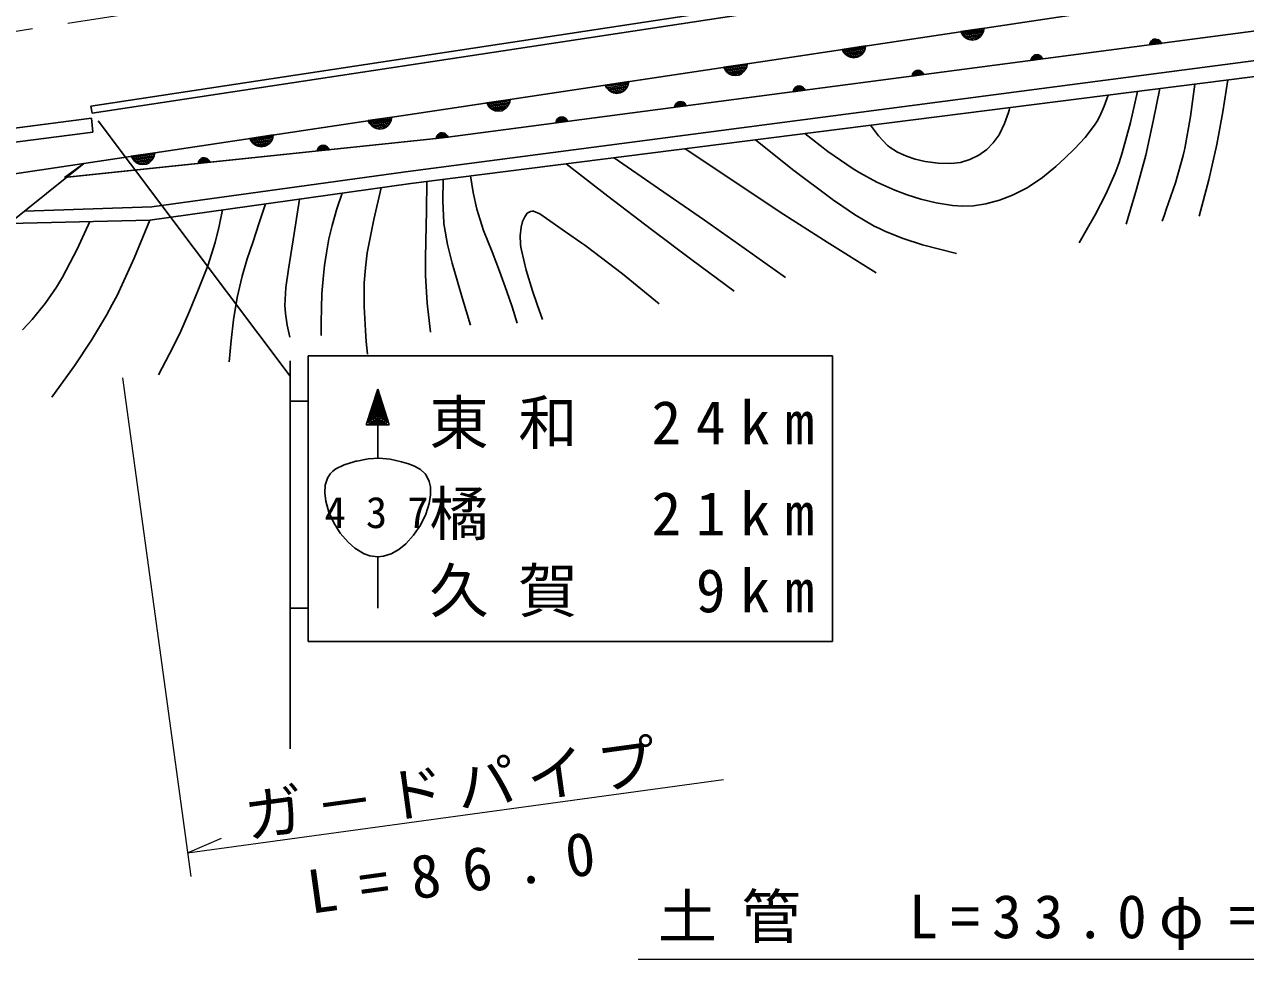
# Model space of a CAD drawing. Units: millimetres, scale not verified. Extents: x -1250 to 680000, y -1250 to 380000.
# Drawn here: x 475890 to 527384, y 246483 to 285910 of the extents above; entities that cross this region are included whole.
import ezdxf

# ---------------------------------------------------------------- set-up
doc = ezdxf.new("R2010")
doc.units = ezdxf.units.MM
doc.header["$LTSCALE"] = 1000
doc.linetypes.add('CHAIN', pattern=[18.5, 12, -1.5, 3.5, -1.5])
for name, color, linetype, lineweight in [('M-BGD', 7, 'Continuous', 25), ('M-BMK', 2, 'CHAIN', 13), ('M-BMK-OTRS', 5, 'Continuous', 25), ('M-STR-HTXT', 7, 'Continuous', 13), ('M-STR-STR3', 7, 'Continuous', 25), ('M-STR-STRC', 7, 'Continuous', 25)]:
    doc.layers.add(name, color=color, linetype=linetype, lineweight=lineweight)
doc.styles.add('ＭＳ ゴシック', font='')
doc.styles.get('ＭＳ ゴシック').set_extended_font_data('MS Gothic')

msp = doc.modelspace()

# ---------------------------------------------------------------- linework, layer by layer
at = {"layer": 'M-BGD'}
for p, q in [((491960, 279700), (529199, 284566)), ((492190, 279202), (529373, 283917)), ((525249, 283394), (525062, 282029)), ((526634, 283574), (526426, 282231)), ((521427, 282468), (521585, 282930)), ((522828, 283087), (522536, 281777)), ((523770, 283207), (523494, 281828)), ((517223, 281727), (517381, 282199)), ((517381, 282199), (517408, 282290)), ((517408, 282290), (517441, 282404)), ((521244, 282040), (521427, 282468)), ((526426, 282231), (526173, 280841)), ((478713, 281960), (383578, 269411)), ((478772, 281371), (478713, 281960)), ((517009, 281280), (517223, 281727)), ((521019, 281658), (521129, 281831)), ((521129, 281831), (521244, 282040)), ((522536, 281777), (522187, 280489)), ((523494, 281828), (523173, 280403)), ((525062, 282029), (524816, 280678)), ((384014, 268989), (478772, 281371)), ((508797, 281308), (509774, 280554)), ((511561, 281659), (511898, 281219)), ((511898, 281219), (512288, 280811)), ((516746, 280916), (516993, 281253)), ((516993, 281253), (517009, 281280)), ((520616, 281141), (521019, 281658)), ((503758, 280669), (505714, 279351)), ((506719, 281045), (508280, 279795)), ((512288, 280811), (512323, 280781)), ((512323, 280781), (512360, 280751)), ((512360, 280751), (512703, 280524)), ((516471, 280642), (516746, 280916)), ((519778, 280279), (520163, 280659)), ((520163, 280659), (520616, 281141)), ((524816, 280678), (524790, 280562)), ((526173, 280841), (525830, 279355)), ((500759, 280289), (502632, 278999)), ((509774, 280554), (510831, 279821)), ((512703, 280524), (513083, 280349)), ((513083, 280349), (513458, 280227)), ((513458, 280227), (513879, 280130)), ((513879, 280130), (514416, 280054)), ((515360, 280094), (515754, 280208)), ((515754, 280208), (515789, 280222)), ((515789, 280222), (516131, 280395)), ((516131, 280395), (516471, 280642)), ((519383, 279916), (519778, 280279)), ((522187, 280489), (522056, 280091)), ((523173, 280403), (522787, 278968)), ((524749, 280388), (524423, 279238)), ((524790, 280562), (524749, 280388)), ((478394, 280050), (475247, 277512)), ((481261, 278220), (491960, 279700)), ((498740, 280033), (500498, 278669)), ((508280, 279795), (509949, 278541)), ((510831, 279821), (510973, 279733)), ((510973, 279733), (511117, 279646)), ((511117, 279646), (511841, 279254)), ((514416, 280054), (514950, 280043)), ((514950, 280043), (515360, 280094)), ((518817, 279455), (519383, 279916)), ((521886, 279632), (521493, 278748)), ((522056, 280091), (521886, 279632)), ((481185, 277656), (492190, 279202)), ((492863, 279288), (492844, 278052)), ((493547, 279374), (493530, 278454)), ((494701, 279521), (494812, 278829)), ((505714, 279351), (507760, 278000)), ((511841, 279254), (512595, 278917)), ((518252, 279071), (518817, 279455)), ((524423, 279238), (524038, 278103)), ((525830, 279355), (525425, 277820)), ((489295, 278795), (489068, 278129)), ((490934, 279026), (490618, 277692)), ((494812, 278829), (494965, 278120)), ((500498, 278669), (502335, 277261)), ((502632, 278999), (504574, 277650)), ((512595, 278917), (513113, 278724)), ((513113, 278724), (513695, 278541)), ((517001, 278496), (517551, 278709)), ((517551, 278709), (518124, 278997)), ((518124, 278997), (518167, 279021)), ((518167, 279021), (518252, 279071)), ((521493, 278748), (521043, 277885)), ((522787, 278968), (522348, 277486)), ((475897, 278036), (481261, 278220)), ((484242, 278086), (484102, 277409)), ((486060, 278341), (485793, 277543)), ((487489, 278542), (487259, 277100)), ((489068, 278129), (488861, 277428)), ((493530, 278454), (493573, 277540)), ((494965, 278120), (495254, 277228)), ((509949, 278541), (510017, 278492)), ((510017, 278492), (510085, 278444)), ((510085, 278444), (510892, 277900)), ((513695, 278541), (514337, 278383)), ((514337, 278383), (515032, 278276)), ((515032, 278276), (515468, 278252)), ((515468, 278252), (515904, 278265)), ((515904, 278265), (516434, 278343)), ((516434, 278343), (517001, 278496)), ((524038, 278103), (523961, 277888)), ((475247, 277512), (481185, 277656)), ((478655, 277595), (478112, 276430)), ((481185, 277656), (480518, 276054)), ((490618, 277692), (490348, 276275)), ((492844, 278052), (492820, 276766)), ((496896, 277599), (496830, 277360)), ((496987, 277803), (496896, 277599)), ((497095, 277948), (496987, 277803)), ((497226, 278029), (497095, 277948)), ((497296, 278039), (497226, 278029)), ((497358, 278034), (497296, 278039)), ((497626, 277919), (497358, 278034)), ((497905, 277728), (497626, 277919)), ((498704, 277167), (497905, 277728)), ((504574, 277650), (506246, 276471)), ((507760, 278000), (509739, 276736)), ((510892, 277900), (511727, 277411)), ((521043, 277885), (520722, 277318)), ((523961, 277888), (523865, 277619)), ((484102, 277409), (483932, 276712)), ((485793, 277543), (485516, 276712)), ((487259, 277100), (487022, 275589)), ((488861, 277428), (488732, 276865)), ((493573, 277540), (493577, 277502)), ((493577, 277502), (493586, 277426)), ((493586, 277426), (493727, 276633)), ((495254, 277228), (495613, 276317)), ((496830, 277360), (496789, 277001)), ((499394, 276691), (498704, 277167)), ((502335, 277261), (504037, 275983)), ((511727, 277411), (511942, 277302)), ((511942, 277302), (512203, 277178)), ((512203, 277178), (512940, 276882)), ((520722, 277318), (520361, 276698)), ((483932, 276712), (483618, 275738)), ((485516, 276712), (485289, 276020)), ((488732, 276865), (488625, 276273)), ((492820, 276766), (492806, 276061)), ((493727, 276633), (493928, 275848)), ((496789, 277001), (496809, 276649)), ((496809, 276649), (496827, 276523)), ((496827, 276523), (496849, 276398)), ((499519, 276602), (499394, 276691)), ((499582, 276557), (499519, 276602)), ((501105, 275395), (499582, 276557)), ((509739, 276736), (511811, 275440)), ((512940, 276882), (513759, 276623)), ((513759, 276623), (514474, 276433)), ((478112, 276430), (477491, 275250)), ((480518, 276054), (479794, 274484)), ((485289, 276020), (485074, 275294)), ((488625, 276273), (488547, 275742)), ((490348, 276275), (490267, 275643)), ((492806, 276061), (492808, 275328)), ((495613, 276317), (495930, 275506)), ((496849, 276398), (497047, 275542)), ((506246, 276471), (507980, 275238)), ((514474, 276433), (515195, 276257)), ((483618, 275738), (483233, 274742)), ((487022, 275589), (486916, 274821)), ((488547, 275742), (488483, 275189)), ((490267, 275643), (490218, 275008)), ((493928, 275848), (493958, 275741)), ((493958, 275741), (493999, 275600)), ((493999, 275600), (494341, 274435)), ((495930, 275506), (496238, 274656)), ((497047, 275542), (497309, 274679)), ((504037, 275983), (505815, 274665)), ((477369, 275043), (477242, 274839)), ((477491, 275250), (477369, 275043)), ((485074, 275294), (484865, 274398)), ((488483, 275189), (488438, 274571)), ((490218, 275008), (490211, 274011)), ((492808, 275328), (492880, 274155)), ((502656, 274136), (501105, 275395)), ((477242, 274839), (476758, 274143)), ((479794, 274484), (479597, 274100)), ((483233, 274742), (482858, 273824)), ((486916, 274821), (486875, 274054)), ((488438, 274571), (488413, 273928)), ((496238, 274656), (496456, 273999)), ((497309, 274679), (497507, 274102)), ((476758, 274143), (476217, 273474)), ((479597, 274100), (479350, 273645)), ((484865, 274398), (484706, 273453)), ((486875, 274054), (486879, 273909)), ((490211, 274011), (490267, 273010)), ((492880, 274155), (493009, 272936)), ((494341, 274435), (494706, 273231)), ((496456, 273999), (496674, 273312)), ((497507, 274102), (497735, 273466)), ((476217, 273474), (476034, 273267)), ((479350, 273645), (478723, 272602)), ((482858, 273824), (482441, 272882)), ((484706, 273453), (484604, 272588)), ((486879, 273909), (486893, 273727)), ((486893, 273727), (486968, 273235)), ((488413, 273928), (488404, 273373)), ((476034, 273267), (475813, 273028)), ((486968, 273235), (487081, 272726)), ((488404, 273373), (488401, 272796)), ((490267, 273010), (490306, 272538)), ((478723, 272602), (477997, 271521)), ((482441, 272882), (482011, 272019)), ((484604, 272588), (484522, 271685)), ((490306, 272538), (490354, 272007)), ((482011, 272019), (481539, 271133)), ((477997, 271521), (477526, 270855)), ((477526, 270855), (477049, 270193))]:
    msp.add_line(p, q, dxfattribs=at)
at = {"layer": 'M-BMK'}
msp.add_line((464377, 283901), (561567, 298902), dxfattribs=at)
at = {"layer": 'M-BMK-OTRS'}
for p, q in [((478394, 280050), (563328, 292810)), ((515371, 285605), (516360, 285754)), ((515428, 285492), (515371, 285605)), ((515419, 285552), (516329, 285688)), ((515502, 285402), (515428, 285492)), ((516318, 285626), (515448, 285495)), ((515476, 285439), (516307, 285564)), ((515616, 285318), (515502, 285402)), ((516257, 285495), (515545, 285388)), ((515613, 285338), (516206, 285427)), ((515724, 285274), (515616, 285318)), ((516116, 285353), (515721, 285293)), ((516119, 285333), (516007, 285276)), ((516209, 285407), (516119, 285333)), ((516293, 285521), (516209, 285407)), ((516338, 285629), (516293, 285521)), ((516360, 285754), (516338, 285629)), ((510374, 284854), (511363, 285003)), ((510432, 284742), (510374, 284854)), ((510423, 284801), (511333, 284938)), ((511322, 284875), (510452, 284745)), ((510480, 284688), (511311, 284813)), ((511297, 284771), (511213, 284657)), ((511342, 284878), (511297, 284771)), ((511363, 285003), (511342, 284878)), ((515848, 285252), (515724, 285274)), ((516007, 285276), (515848, 285252)), ((505378, 284104), (506367, 284252)), ((506367, 284252), (506346, 284128)), ((510506, 284652), (510432, 284742)), ((510620, 284568), (510506, 284652)), ((511261, 284745), (510549, 284638)), ((510617, 284587), (511210, 284677)), ((510728, 284523), (510620, 284568)), ((511120, 284602), (510725, 284543)), ((510852, 284501), (510728, 284523)), ((511010, 284525), (510852, 284501)), ((511123, 284583), (511010, 284525)), ((511213, 284657), (511123, 284583)), ((505436, 283991), (505378, 284104)), ((505427, 284050), (506337, 284187)), ((505510, 283901), (505436, 283991)), ((506326, 284125), (505455, 283994)), ((505484, 283938), (506315, 284062)), ((505624, 283817), (505510, 283901)), ((506264, 283994), (505552, 283887)), ((505621, 283837), (506214, 283926)), ((505731, 283773), (505624, 283817)), ((506124, 283852), (505729, 283792)), ((505856, 283751), (505731, 283773)), ((506014, 283775), (505856, 283751)), ((506127, 283832), (506014, 283775)), ((506217, 283906), (506127, 283832)), ((506301, 284020), (506217, 283906)), ((506346, 284128), (506301, 284020)), ((500382, 283353), (501371, 283502)), ((500440, 283240), (500382, 283353)), ((500431, 283300), (501341, 283436)), ((500514, 283150), (500440, 283240)), ((501330, 283374), (500459, 283243)), ((500488, 283187), (501319, 283312)), ((501268, 283244), (500556, 283137)), ((501305, 283269), (501221, 283156)), ((501350, 283377), (501305, 283269)), ((501371, 283502), (501350, 283377)), ((495386, 282603), (496375, 282751)), ((496375, 282751), (496353, 282626)), ((500628, 283066), (500514, 283150)), ((500625, 283086), (501218, 283175)), ((500735, 283022), (500628, 283066)), ((501128, 283101), (500732, 283042)), ((500860, 283000), (500735, 283022)), ((501018, 283024), (500860, 283000)), ((501131, 283081), (501018, 283024)), ((501221, 283156), (501131, 283081)), ((495444, 282490), (495386, 282603)), ((495435, 282549), (496345, 282686)), ((495518, 282400), (495444, 282490)), ((496334, 282624), (495463, 282493)), ((495492, 282436), (496323, 282561)), ((495632, 282316), (495518, 282400)), ((496272, 282493), (495560, 282386)), ((495629, 282336), (496222, 282425)), ((495739, 282271), (495632, 282316)), ((496132, 282351), (495736, 282291)), ((495864, 282250), (495739, 282271)), ((496022, 282273), (495864, 282250)), ((496135, 282331), (496022, 282273)), ((496225, 282405), (496135, 282331)), ((496309, 282519), (496225, 282405)), ((496353, 282626), (496309, 282519)), ((490390, 281852), (491379, 282000)), ((490447, 281739), (490390, 281852)), ((490439, 281799), (491348, 281935)), ((490522, 281649), (490447, 281739)), ((491337, 281873), (490467, 281742)), ((490496, 281686), (491327, 281810)), ((491276, 281742), (490564, 281635)), ((490633, 281585), (491226, 281674)), ((491313, 281768), (491229, 281654)), ((491357, 281876), (491313, 281768)), ((491379, 282000), (491357, 281876)), ((485394, 281101), (486383, 281250)), ((485442, 281048), (486352, 281185)), ((486383, 281250), (486361, 281125)), ((490635, 281565), (490522, 281649)), ((490743, 281521), (490635, 281565)), ((491136, 281600), (490740, 281540)), ((490868, 281499), (490743, 281521)), ((491026, 281523), (490868, 281499)), ((491139, 281580), (491026, 281523)), ((491229, 281654), (491139, 281580)), ((485451, 280988), (485394, 281101)), ((485526, 280898), (485451, 280988)), ((486341, 281122), (485471, 280992)), ((485500, 280935), (486331, 281060)), ((485639, 280815), (485526, 280898)), ((486280, 280992), (485568, 280885)), ((485636, 280834), (486230, 280923)), ((485747, 280770), (485639, 280815)), ((486140, 280849), (485744, 280790)), ((485872, 280748), (485747, 280770)), ((486030, 280772), (485872, 280748)), ((486143, 280829), (486030, 280772)), ((486233, 280904), (486143, 280829)), ((486317, 281017), (486233, 280904)), ((486361, 281125), (486317, 281017)), ((480398, 280351), (481387, 280499)), ((480455, 280238), (480398, 280351)), ((480446, 280297), (481356, 280434)), ((480529, 280148), (480455, 280238)), ((481345, 280372), (480475, 280241)), ((480504, 280184), (481335, 280309)), ((480643, 280064), (480529, 280148)), ((481284, 280241), (480572, 280134)), ((480640, 280084), (481234, 280173)), ((481237, 280153), (481147, 280079)), ((481321, 280267), (481237, 280153)), ((481365, 280375), (481321, 280267)), ((481387, 280499), (481365, 280375)), ((410350, 269783), (478394, 280050)), ((480751, 280019), (480643, 280064)), ((481144, 280099), (480748, 280039)), ((480876, 279998), (480751, 280019)), ((481034, 280021), (480876, 279998)), ((481147, 280079), (481034, 280021))]:
    msp.add_line(p, q, dxfattribs=at)
at = {"layer": 'M-STR-HTXT'}
for p, q in [((480032, 271013), (482909, 249987)), ((482773, 250978), (505365, 254070)), ((482773, 250978), (484202, 251598)), ((538820, 246483), (501766, 246483))]:
    msp.add_line(p, q, dxfattribs=at)
at = {"layer": 'M-STR-STR3'}
for p, q in [((478696, 282470), (562909, 295245)), ((478741, 282174), (562954, 294948)), ((478394, 280050), (563328, 292810)), ((529199, 285816), (493526, 281132)), ((529199, 285816), (493526, 281132)), ((523462, 285254), (523519, 285282)), ((523482, 285257), (523640, 285277)), ((523519, 285282), (523598, 285292)), ((523598, 285292), (523660, 285280)), ((523660, 285280), (523714, 285257)), ((523834, 285111), (523338, 285046)), ((523338, 285046), (523350, 285108)), ((523350, 285108), (523373, 285162)), ((523353, 285088), (523809, 285148)), ((523784, 285185), (523367, 285131)), ((523373, 285162), (523416, 285218)), ((523392, 285174), (523749, 285221)), ((523416, 285218), (523462, 285254)), ((523704, 285255), (523426, 285219)), ((523714, 285257), (523770, 285214)), ((523770, 285214), (523806, 285168)), ((523806, 285168), (523834, 285111)), ((518825, 284454), (518330, 284389)), ((518330, 284389), (518342, 284451)), ((518342, 284451), (518365, 284504)), ((518344, 284431), (518800, 284491)), ((518775, 284528), (518359, 284473)), ((518365, 284504), (518408, 284560)), ((518383, 284517), (518740, 284564)), ((518408, 284560), (518454, 284597)), ((518695, 284598), (518418, 284562)), ((518454, 284597), (518511, 284624)), ((518473, 284599), (518632, 284620)), ((518511, 284624), (518590, 284635)), ((518590, 284635), (518652, 284623)), ((518652, 284623), (518705, 284599)), ((518705, 284599), (518762, 284556)), ((518762, 284556), (518798, 284511)), ((518798, 284511), (518825, 284454)), ((513817, 283796), (513321, 283731)), ((513321, 283731), (513333, 283793)), ((513333, 283793), (513357, 283847)), ((513336, 283773), (513792, 283833)), ((513767, 283870), (513351, 283816)), ((513357, 283847), (513400, 283903)), ((513375, 283859), (513732, 283906)), ((513400, 283903), (513445, 283939)), ((513687, 283940), (513410, 283904)), ((513445, 283939), (513502, 283967)), ((513465, 283942), (513624, 283963)), ((513502, 283967), (513582, 283977)), ((513582, 283977), (513644, 283965)), ((513644, 283965), (513697, 283942)), ((513697, 283942), (513753, 283899)), ((513753, 283899), (513789, 283853)), ((513789, 283853), (513817, 283796)), ((508348, 283189), (508391, 283245)), ((508367, 283202), (508724, 283249)), ((508391, 283245), (508437, 283282)), ((508679, 283283), (508401, 283247)), ((508437, 283282), (508494, 283309)), ((508457, 283284), (508615, 283305)), ((508494, 283309), (508573, 283320)), ((508573, 283320), (508635, 283308)), ((508635, 283308), (508689, 283284)), ((508689, 283284), (508745, 283241)), ((508745, 283241), (508781, 283196)), ((508809, 283139), (508313, 283074)), ((508313, 283074), (508325, 283136)), ((508325, 283136), (508348, 283189)), ((508328, 283116), (508784, 283176)), ((508759, 283213), (508342, 283158)), ((508781, 283196), (508809, 283139)), ((478741, 282174), (478696, 282470)), ((503800, 282481), (503305, 282416)), ((503305, 282416), (503317, 282478)), ((503317, 282478), (503340, 282532)), ((503319, 282458), (503775, 282518)), ((503750, 282555), (503334, 282501)), ((503340, 282532), (503383, 282588)), ((503358, 282544), (503715, 282591)), ((503383, 282588), (503429, 282624)), ((503671, 282626), (503393, 282589)), ((503429, 282624), (503485, 282652)), ((503449, 282627), (503607, 282648)), ((503485, 282652), (503565, 282662)), ((503565, 282662), (503627, 282650)), ((503627, 282650), (503680, 282627)), ((503680, 282627), (503737, 282584)), ((503737, 282584), (503773, 282538)), ((503773, 282538), (503800, 282481)), ((498792, 281824), (498296, 281759)), ((498296, 281759), (498308, 281821)), ((498308, 281821), (498332, 281874)), ((498311, 281801), (498767, 281861)), ((498742, 281898), (498326, 281843)), ((498332, 281874), (498375, 281930)), ((498350, 281887), (498707, 281934)), ((498375, 281930), (498420, 281967)), ((498662, 281968), (498385, 281932)), ((498420, 281967), (498477, 281994)), ((498440, 281969), (498599, 281990)), ((498477, 281994), (498556, 282005)), ((498556, 282005), (498619, 281993)), ((498619, 281993), (498672, 281969)), ((498672, 281969), (498728, 281926)), ((498728, 281926), (498764, 281881)), ((498764, 281881), (498792, 281824)), ((493257, 281104), (493271, 281166)), ((493271, 281166), (493295, 281219)), ((493273, 281146), (493730, 281194)), ((493706, 281232), (493288, 281188)), ((493295, 281219), (493340, 281274)), ((493314, 281231), (493672, 281268)), ((493340, 281274), (493386, 281309)), ((493628, 281304), (493350, 281275)), ((493386, 281309), (493444, 281335)), ((493406, 281311), (493565, 281328)), ((493444, 281335), (493524, 281343)), ((493524, 281343), (493585, 281330)), ((493585, 281330), (493638, 281305)), ((493638, 281305), (493693, 281261)), ((493693, 281261), (493728, 281214)), ((493728, 281214), (493754, 281156)), ((493526, 281132), (477587, 279458)), ((493526, 281132), (477672, 279467)), ((488251, 280639), (488276, 280692)), ((488253, 280619), (488711, 280667)), ((488687, 280705), (488269, 280661)), ((488276, 280692), (488320, 280746)), ((488294, 280704), (488653, 280741)), ((488320, 280746), (488367, 280782)), ((488609, 280777), (488330, 280747)), ((488367, 280782), (488424, 280808)), ((488387, 280784), (488546, 280800)), ((488424, 280808), (488504, 280816)), ((488504, 280816), (488566, 280802)), ((488566, 280802), (488619, 280778)), ((488619, 280778), (488673, 280733)), ((488673, 280733), (488709, 280687)), ((488709, 280687), (488735, 280629)), ((493754, 281156), (493257, 281104)), ((483232, 280111), (483256, 280164)), ((483234, 280092), (483691, 280140)), ((483667, 280177), (483249, 280133)), ((483256, 280164), (483301, 280219)), ((483275, 280176), (483633, 280214)), ((483301, 280219), (483347, 280254)), ((483589, 280250), (483311, 280220)), ((483347, 280254), (483405, 280280)), ((483367, 280256), (483526, 280273)), ((483405, 280280), (483484, 280289)), ((483484, 280289), (483546, 280275)), ((483546, 280275), (483599, 280251)), ((483599, 280251), (483654, 280206)), ((483654, 280206), (483689, 280159)), ((483689, 280159), (483715, 280102)), ((488238, 280577), (488251, 280639)), ((488735, 280629), (488238, 280577)), ((477587, 279458), (478394, 280050)), ((477672, 279467), (478394, 280050)), ((483218, 280050), (483232, 280111)), ((483715, 280102), (483218, 280050))]:
    msp.add_line(p, q, dxfattribs=at)
at = {"layer": 'M-STR-STRC'}
for p, q in [((487097, 271073), (479005, 281850)), ((487851, 271937), (509970, 271937)), ((487851, 271937), (487851, 259889)), ((509970, 271937), (509970, 259889)), ((487097, 271729), (487097, 255365)), ((490787, 270535), (490307, 269035)), ((490787, 270355), (490397, 269095)), ((491267, 269035), (490787, 270535)), ((490787, 267628), (490787, 270535)), ((491177, 269095), (490787, 270355)), ((487097, 270020), (487852, 270020)), ((490787, 270175), (490487, 269155)), ((490787, 269995), (490577, 269215)), ((491087, 269155), (490787, 270175)), ((490997, 269215), (490787, 269995)), ((490787, 269815), (490667, 269275)), ((490787, 269575), (490757, 269335)), ((490757, 269335), (490817, 269335)), ((490907, 269275), (490787, 269815)), ((490817, 269335), (490787, 269575)), ((490307, 269035), (491267, 269035)), ((490397, 269095), (491177, 269095)), ((490487, 269155), (491087, 269155)), ((490577, 269215), (490997, 269215)), ((490667, 269275), (490907, 269275)), ((489379, 267344), (489017, 267167)), ((489787, 267469), (489379, 267344)), ((489867, 267491), (489787, 267469)), ((489907, 267502), (489867, 267491)), ((490379, 267592), (489907, 267502)), ((490846, 267617), (490379, 267592)), ((491313, 267576), (490846, 267617)), ((491787, 267469), (491313, 267576)), ((492085, 267383), (491787, 267469)), ((492345, 267282), (492085, 267383)), ((492593, 267144), (492345, 267282)), ((488668, 266782), (488575, 266490)), ((488787, 266969), (488668, 266782)), ((488899, 267081), (488787, 266969)), ((489017, 267167), (488899, 267081)), ((492787, 266969), (492593, 267144)), ((492832, 266910), (492787, 266969)), ((492962, 266641), (492832, 266910)), ((488575, 266490), (488553, 266162)), ((493012, 266411), (492962, 266641)), ((493017, 266075), (493012, 266411)), ((488553, 266162), (488594, 265808)), ((488594, 265808), (488727, 265349)), ((492812, 265257), (492961, 265717)), ((492961, 265717), (493017, 266075)), ((488727, 265349), (488936, 264893)), ((492589, 264804), (492812, 265257)), ((488936, 264893), (489210, 264463)), ((492303, 264382), (492589, 264804)), ((489210, 264463), (489537, 264082)), ((491968, 264014), (492303, 264382)), ((489537, 264082), (489827, 263829)), ((489827, 263829), (490216, 263596)), ((491358, 263596), (491672, 263774)), ((491672, 263774), (491968, 264014)), ((490216, 263596), (490459, 263511)), ((490459, 263511), (490787, 263469)), ((490787, 263469), (491034, 263492)), ((490787, 263469), (490787, 261305)), ((491034, 263492), (491358, 263596)), ((487097, 261299), (487851, 261299)), ((509970, 259889), (487851, 259889))]:
    msp.add_line(p, q, dxfattribs=at)

# ---------------------------------------------------------------- texts
at = {"layer": 'M-STR-HTXT', "attachment_point": 7, "style": 'ＭＳ ゴシック'}
for s, insert, char_height in [('\\T1.5;東和\\~24km', (492965, 268009), 1833), ('\\T1.5;橘\u3000\\~21km', (492965, 264164), 1833), ('\\T1.94;437', (488546, 264655), 1320), ('\\T1.5;久賀\\~\\~9km', (492965, 260915), 1833), ('\\T1.41;土管\u3000L=33.0φ＝1000', (502602, 246885), 1833)]:
    msp.add_mtext(s, dxfattribs=dict(at, insert=insert, char_height=char_height))
at = {"layer": 'M-STR-HTXT', "char_height": 1833, "attachment_point": 7, "style": 'ＭＳ ゴシック'}
for s, insert, rotation in [('\\T1.2;ガ－ドパイプ', (485319, 251501), 7.8), ('\\T1.76;L=86.0', (487965, 248384), 7.9)]:
    msp.add_mtext(s, dxfattribs=dict(at, insert=insert, rotation=rotation))

doc.saveas('drawing.dxf')
